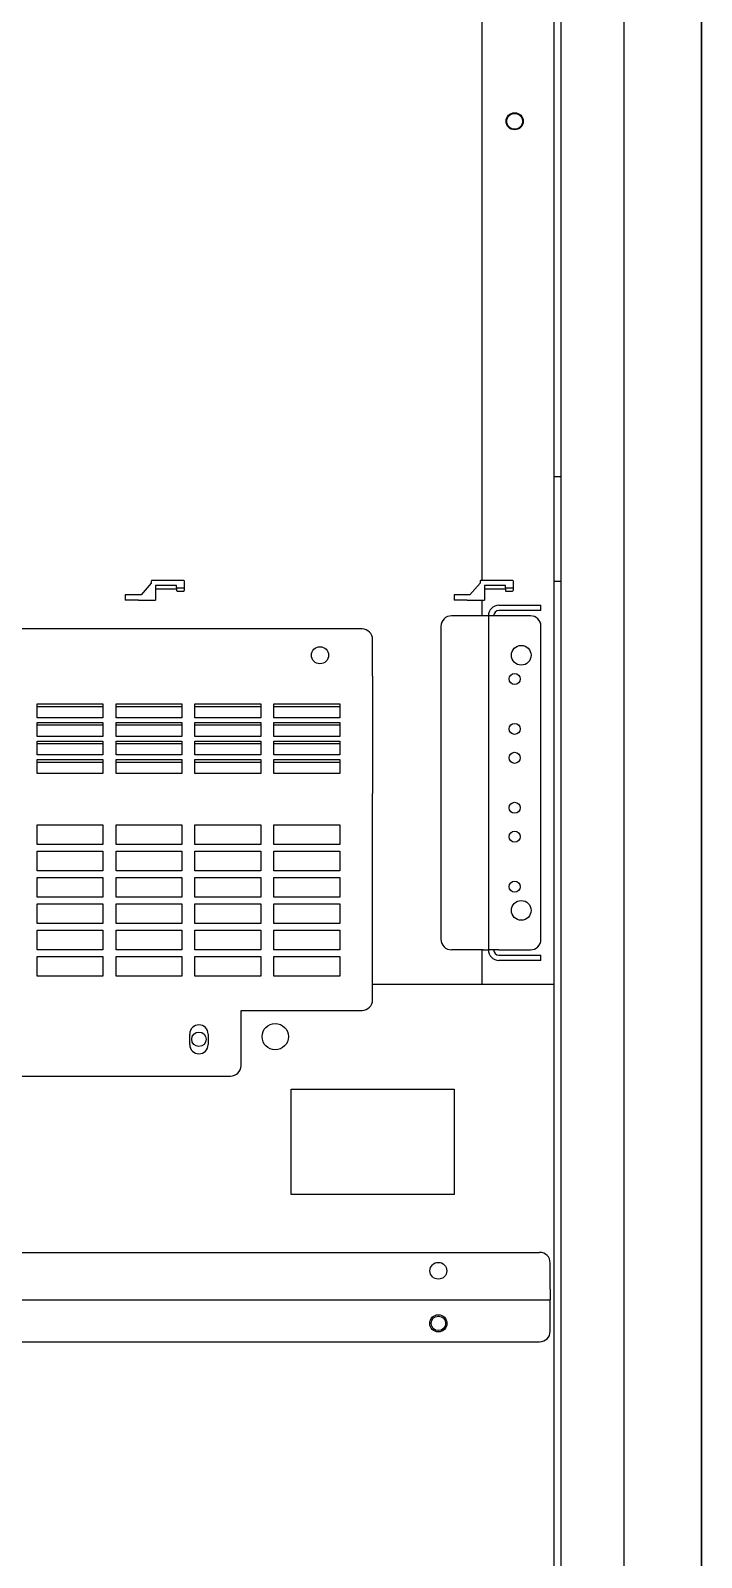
# Model space of a CAD drawing. Header units: inches. Extents: x 0 to 420, y 0 to 297.
# Drawn here: x 182.74 to 203.14, y 150.77 to 197.21 of the extents above; entities that cross this region are included whole.
import ezdxf

# ---------------------------------------------------------------- set-up
doc = ezdxf.new("R2010")
doc.units = ezdxf.units.IN
doc.layers.add('Default', color=7, linetype='Continuous')
doc.layers.add('DV1_Default', color=7, linetype='Continuous')

# ---------------------------------------------------------------- blocks, each defined once
blk = doc.blocks.new('SE')
at = {"layer": 'DV1_Default', "color": 7, "linetype": 'Continuous', "ltscale": 25.4}
for p, q in [((203.145, 238.772), (203.145, 63.492)), ((203.145, 63.492), (203.145, 238.772)), ((203.145, 238.772), (203.145, 63.492)), ((203.145, 63.492), (203.145, 238.772)), ((200.785, 232.692), (200.785, 69.572)), ((196.465, 213.972), (196.465, 180.484)), ((198.665, 183.972), (198.665, 213.972)), ((198.865, 213.972), (198.865, 183.972)), ((198.665, 183.652), (198.665, 183.972)), ((198.865, 183.972), (198.865, 183.652)), ((198.665, 180.452), (198.665, 183.652)), ((198.665, 183.652), (198.865, 183.652)), ((198.865, 183.652), (198.865, 180.452)), ((186.417, 180.404), (186.105, 180.052)), ((186.417, 180.466), (186.417, 180.404)), ((187.407, 180.484), (186.427, 180.484)), ((187.185, 180.336), (186.545, 180.336)), ((186.545, 180.336), (186.545, 179.892)), ((186.545, 180.236), (187.185, 180.236)), ((187.185, 180.274), (187.185, 180.336)), ((187.185, 180.274), (187.185, 180.181)), ((187.401, 180.256), (187.201, 180.256)), ((187.417, 180.466), (187.417, 180.274)), ((187.417, 180.274), (187.417, 180.181)), ((196.417, 180.404), (196.105, 180.052)), ((196.417, 180.466), (196.417, 180.404)), ((197.407, 180.484), (196.427, 180.484)), ((197.185, 180.336), (196.545, 180.336)), ((196.545, 180.336), (196.545, 179.892)), ((196.545, 180.236), (197.185, 180.236)), ((197.185, 180.274), (197.185, 180.336)), ((197.185, 180.274), (197.185, 180.181)), ((197.401, 180.256), (197.201, 180.256)), ((197.417, 180.466), (197.417, 180.274)), ((197.417, 180.274), (197.417, 180.181)), ((198.665, 180.132), (198.665, 180.452)), ((198.865, 180.452), (198.665, 180.452)), ((198.865, 180.452), (198.865, 180.132)), ((186.024, 180.052), (185.625, 180.052)), ((185.625, 180.052), (185.625, 179.892)), ((186.024, 179.892), (185.625, 179.892)), ((186.105, 180.052), (186.024, 180.052)), ((186.024, 179.892), (186.545, 179.892)), ((187.201, 180.165), (187.401, 180.165)), ((196.024, 180.052), (195.625, 180.052)), ((195.625, 180.052), (195.625, 179.892)), ((196.024, 179.892), (195.625, 179.892)), ((196.105, 180.052), (196.024, 180.052)), ((196.024, 179.892), (196.545, 179.892)), ((196.465, 179.892), (196.465, 179.412)), ((196.985, 179.732), (197.945, 179.732)), ((197.201, 180.165), (197.401, 180.165)), ((197.945, 179.732), (198.265, 179.732)), ((198.265, 179.572), (198.265, 179.732)), ((198.665, 131.732), (198.665, 180.132)), ((198.865, 180.132), (198.865, 131.732)), ((196.505, 179.412), (195.545, 179.412)), ((196.665, 179.412), (196.505, 179.412)), ((196.665, 179.412), (196.665, 169.252)), ((196.985, 179.412), (196.665, 179.412)), ((197.945, 179.572), (196.985, 179.572)), ((197.945, 179.412), (196.985, 179.412)), ((198.265, 179.572), (197.945, 179.572)), ((192.825, 179.012), (178.145, 179.012)), ((195.225, 179.092), (195.225, 169.572)), ((198.265, 169.572), (198.265, 179.092)), ((193.145, 177.572), (193.145, 178.692)), ((193.145, 177.572), (193.145, 177.458)), ((193.145, 177.458), (193.145, 174.011)), ((182.945, 176.308), (182.945, 176.731)), ((182.945, 176.731), (184.945, 176.731)), ((184.945, 176.646), (182.945, 176.646)), ((184.945, 176.731), (184.945, 176.308)), ((185.345, 176.308), (185.345, 176.731)), ((185.345, 176.731), (187.345, 176.731)), ((187.345, 176.646), (185.345, 176.646)), ((187.345, 176.731), (187.345, 176.308)), ((187.745, 176.308), (187.745, 176.731)), ((187.745, 176.731), (189.745, 176.731)), ((189.745, 176.646), (187.745, 176.646)), ((189.745, 176.731), (189.745, 176.308)), ((190.145, 176.308), (190.145, 176.731)), ((190.145, 176.731), (192.145, 176.731)), ((192.145, 176.646), (190.145, 176.646)), ((192.145, 176.731), (192.145, 176.308)), ((184.945, 176.308), (182.945, 176.308)), ((182.945, 175.744), (182.945, 176.167)), ((182.945, 176.167), (184.945, 176.167)), ((184.945, 176.082), (182.945, 176.082)), ((184.945, 176.167), (184.945, 175.744)), ((187.345, 176.308), (185.345, 176.308)), ((185.345, 175.744), (185.345, 176.167)), ((185.345, 176.167), (187.345, 176.167)), ((187.345, 176.082), (185.345, 176.082)), ((187.345, 176.167), (187.345, 175.744)), ((189.745, 176.308), (187.745, 176.308)), ((187.745, 175.744), (187.745, 176.167)), ((187.745, 176.167), (189.745, 176.167)), ((189.745, 176.082), (187.745, 176.082)), ((189.745, 176.167), (189.745, 175.744)), ((192.145, 176.308), (190.145, 176.308)), ((190.145, 175.744), (190.145, 176.167)), ((190.145, 176.167), (192.145, 176.167)), ((192.145, 176.082), (190.145, 176.082)), ((192.145, 176.167), (192.145, 175.744)), ((184.945, 175.744), (182.945, 175.744)), ((182.945, 175.18), (182.945, 175.603)), ((182.945, 175.603), (184.945, 175.603)), ((184.945, 175.603), (184.945, 175.18)), ((187.345, 175.744), (185.345, 175.744)), ((185.345, 175.18), (185.345, 175.603)), ((185.345, 175.603), (187.345, 175.603)), ((187.345, 175.603), (187.345, 175.18)), ((189.745, 175.744), (187.745, 175.744)), ((187.745, 175.18), (187.745, 175.603)), ((187.745, 175.603), (189.745, 175.603)), ((189.745, 175.603), (189.745, 175.18)), ((192.145, 175.744), (190.145, 175.744)), ((190.145, 175.18), (190.145, 175.603)), ((190.145, 175.603), (192.145, 175.603)), ((192.145, 175.603), (192.145, 175.18)), ((184.945, 175.518), (182.945, 175.518)), ((184.945, 175.18), (182.945, 175.18)), ((187.345, 175.518), (185.345, 175.518)), ((187.345, 175.18), (185.345, 175.18)), ((189.745, 175.518), (187.745, 175.518)), ((189.745, 175.18), (187.745, 175.18)), ((192.145, 175.518), (190.145, 175.518)), ((192.145, 175.18), (190.145, 175.18)), ((182.945, 174.616), (182.945, 175.039)), ((182.945, 175.039), (184.945, 175.039)), ((184.945, 174.954), (182.945, 174.954)), ((184.945, 174.616), (182.945, 174.616)), ((184.945, 175.039), (184.945, 174.616)), ((185.345, 174.616), (185.345, 175.039)), ((185.345, 175.039), (187.345, 175.039)), ((187.345, 174.954), (185.345, 174.954)), ((187.345, 174.616), (185.345, 174.616)), ((187.345, 175.039), (187.345, 174.616)), ((187.745, 174.616), (187.745, 175.039)), ((187.745, 175.039), (189.745, 175.039)), ((189.745, 174.954), (187.745, 174.954)), ((189.745, 174.616), (187.745, 174.616)), ((189.745, 175.039), (189.745, 174.616)), ((190.145, 174.616), (190.145, 175.039)), ((190.145, 175.039), (192.145, 175.039)), ((192.145, 174.954), (190.145, 174.954)), ((192.145, 174.616), (190.145, 174.616)), ((192.145, 175.039), (192.145, 174.616)), ((193.145, 173.812), (193.145, 174.011)), ((193.145, 167.732), (193.145, 173.812)), ((182.945, 172.452), (182.945, 173.052)), ((182.945, 173.052), (184.945, 173.052)), ((184.945, 173.052), (184.945, 172.452)), ((185.345, 172.452), (185.345, 173.052)), ((185.345, 173.052), (187.345, 173.052)), ((187.345, 173.052), (187.345, 172.452)), ((187.745, 172.452), (187.745, 173.052)), ((187.745, 173.052), (189.745, 173.052)), ((189.745, 173.052), (189.745, 172.452)), ((190.145, 172.452), (190.145, 173.052)), ((190.145, 173.052), (192.145, 173.052)), ((192.145, 173.052), (192.145, 172.452)), ((184.945, 172.452), (182.945, 172.452)), ((187.345, 172.452), (185.345, 172.452)), ((189.745, 172.452), (187.745, 172.452)), ((192.145, 172.452), (190.145, 172.452)), ((182.945, 171.652), (182.945, 172.252)), ((182.945, 172.252), (184.945, 172.252)), ((184.945, 172.252), (184.945, 171.652)), ((185.345, 171.652), (185.345, 172.252)), ((185.345, 172.252), (187.345, 172.252)), ((187.345, 172.252), (187.345, 171.652)), ((187.745, 171.652), (187.745, 172.252)), ((187.745, 172.252), (189.745, 172.252)), ((189.745, 172.252), (189.745, 171.652)), ((190.145, 171.652), (190.145, 172.252)), ((190.145, 172.252), (192.145, 172.252)), ((192.145, 172.252), (192.145, 171.652)), ((184.945, 171.652), (182.945, 171.652)), ((182.945, 170.852), (182.945, 171.452)), ((182.945, 171.452), (184.945, 171.452)), ((184.945, 171.452), (184.945, 170.852)), ((187.345, 171.652), (185.345, 171.652)), ((185.345, 170.852), (185.345, 171.452)), ((185.345, 171.452), (187.345, 171.452)), ((187.345, 171.452), (187.345, 170.852)), ((189.745, 171.652), (187.745, 171.652)), ((187.745, 170.852), (187.745, 171.452)), ((187.745, 171.452), (189.745, 171.452)), ((189.745, 171.452), (189.745, 170.852)), ((192.145, 171.652), (190.145, 171.652)), ((190.145, 170.852), (190.145, 171.452)), ((190.145, 171.452), (192.145, 171.452)), ((192.145, 171.452), (192.145, 170.852)), ((184.945, 170.852), (182.945, 170.852)), ((182.945, 170.052), (182.945, 170.652)), ((182.945, 170.652), (184.945, 170.652)), ((184.945, 170.652), (184.945, 170.052)), ((187.345, 170.852), (185.345, 170.852)), ((185.345, 170.052), (185.345, 170.652)), ((185.345, 170.652), (187.345, 170.652)), ((187.345, 170.652), (187.345, 170.052)), ((189.745, 170.852), (187.745, 170.852)), ((187.745, 170.052), (187.745, 170.652)), ((187.745, 170.652), (189.745, 170.652)), ((189.745, 170.652), (189.745, 170.052)), ((192.145, 170.852), (190.145, 170.852)), ((190.145, 170.052), (190.145, 170.652)), ((190.145, 170.652), (192.145, 170.652)), ((192.145, 170.652), (192.145, 170.052)), ((184.945, 170.052), (182.945, 170.052)), ((187.345, 170.052), (185.345, 170.052)), ((189.745, 170.052), (187.745, 170.052)), ((192.145, 170.052), (190.145, 170.052)), ((182.945, 169.252), (182.945, 169.852)), ((182.945, 169.852), (184.945, 169.852)), ((184.945, 169.852), (184.945, 169.252)), ((185.345, 169.252), (185.345, 169.852)), ((185.345, 169.852), (187.345, 169.852)), ((187.345, 169.852), (187.345, 169.252)), ((187.745, 169.252), (187.745, 169.852)), ((187.745, 169.852), (189.745, 169.852)), ((189.745, 169.852), (189.745, 169.252)), ((190.145, 169.252), (190.145, 169.852)), ((190.145, 169.852), (192.145, 169.852)), ((192.145, 169.852), (192.145, 169.252)), ((184.945, 169.252), (182.945, 169.252)), ((182.945, 168.452), (182.945, 169.052)), ((182.945, 169.052), (184.945, 169.052)), ((184.945, 169.052), (184.945, 168.452)), ((187.345, 169.252), (185.345, 169.252)), ((185.345, 168.452), (185.345, 169.052)), ((185.345, 169.052), (187.345, 169.052)), ((187.345, 169.052), (187.345, 168.452)), ((189.745, 169.252), (187.745, 169.252)), ((187.745, 168.452), (187.745, 169.052)), ((187.745, 169.052), (189.745, 169.052)), ((189.745, 169.052), (189.745, 168.452)), ((192.145, 169.252), (190.145, 169.252)), ((190.145, 168.452), (190.145, 169.052)), ((190.145, 169.052), (192.145, 169.052)), ((192.145, 169.052), (192.145, 168.452)), ((196.505, 169.252), (195.545, 169.252)), ((196.465, 169.252), (196.465, 168.212)), ((196.505, 169.252), (196.665, 169.252)), ((196.985, 169.252), (196.665, 169.252)), ((196.985, 169.252), (197.945, 169.252)), ((196.985, 169.092), (197.945, 169.092)), ((197.945, 169.092), (198.265, 169.092)), ((198.265, 168.932), (198.265, 169.092)), ((197.945, 168.932), (196.985, 168.932)), ((198.265, 168.932), (197.945, 168.932)), ((184.945, 168.452), (182.945, 168.452)), ((187.345, 168.452), (185.345, 168.452)), ((189.745, 168.452), (187.745, 168.452)), ((192.145, 168.452), (190.145, 168.452)), ((193.145, 168.212), (198.025, 168.212)), ((198.025, 168.212), (198.665, 168.212)), ((189.145, 165.732), (189.145, 167.412)), ((189.145, 167.412), (192.825, 167.412)), ((187.585, 166.372), (187.585, 166.692)), ((188.145, 166.692), (188.145, 166.372)), ((169.465, 165.412), (188.825, 165.412)), ((190.665, 161.812), (190.665, 165.012)), ((190.665, 165.012), (195.625, 165.012)), ((195.625, 165.012), (195.625, 161.812)), ((195.625, 161.812), (190.665, 161.812)), ((178.465, 160.052), (198.225, 160.052)), ((198.545, 158.932), (198.545, 159.732)), ((198.545, 158.932), (198.545, 158.612)), ((178.145, 158.612), (198.545, 158.612)), ((198.545, 158.452), (198.545, 158.612)), ((198.545, 157.652), (198.545, 158.452)), ((178.145, 157.332), (198.225, 157.332))]:
    blk.add_line(p, q, dxfattribs=at)
for centre, radius in [((197.465, 194.452), 0.26), ((197.465, 194.452), 0.24), ((191.545, 178.212), 0.26), ((197.665, 178.212), 0.3), ((197.465, 177.492), 0.168), ((197.465, 175.972), 0.168), ((197.465, 175.092), 0.168), ((197.465, 173.572), 0.168), ((197.465, 172.692), 0.168), ((197.465, 171.172), 0.168), ((197.665, 170.452), 0.3), ((187.865, 166.532), 0.22), ((190.185, 166.612), 0.4), ((195.145, 159.492), 0.256), ((195.145, 157.892), 0.26), ((195.145, 157.892), 0.22)]:
    blk.add_circle(centre, radius, dxfattribs=at)
for centre, radius, start, end in [((187.201, 180.181), 0.016, 180, 270), ((187.401, 180.181), 0.016, 270, 360), ((196.985, 179.412), 0.32, 90, 180), ((197.201, 180.181), 0.016, 180, 270), ((197.401, 180.181), 0.016, 270, 360), ((195.545, 179.092), 0.32, 90, 180), ((196.985, 179.412), 0.16, 90, 180), ((197.945, 179.092), 0.32, 0, 90), ((192.825, 178.692), 0.32, 0, 90), ((195.545, 169.572), 0.32, 180, 270), ((197.945, 169.572), 0.32, 270, 360), ((196.985, 169.252), 0.32, 180, 270), ((196.985, 169.252), 0.16, 180, 270), ((192.825, 167.732), 0.32, 270, 360), ((187.865, 166.692), 0.28, 0, 180), ((187.865, 166.372), 0.28, 180, 360), ((188.825, 165.732), 0.32, 270, 360), ((198.225, 159.732), 0.32, 0, 90), ((198.225, 157.652), 0.32, 270, 360)]:
    blk.add_arc(centre, radius, start, end, dxfattribs=at)
for points in [[(186.427, 180.484), (186.424, 180.482), (186.421, 180.48), (186.418, 180.473), (186.417, 180.47), (186.417, 180.466)], [(187.201, 180.256), (187.196, 180.256), (187.192, 180.259), (187.186, 180.265), (187.185, 180.27), (187.185, 180.274)], [(187.417, 180.274), (187.417, 180.27), (187.415, 180.265), (187.41, 180.259), (187.405, 180.256), (187.401, 180.256)], [(187.407, 180.484), (187.41, 180.482), (187.413, 180.48), (187.416, 180.473), (187.417, 180.47), (187.417, 180.466)], [(196.427, 180.484), (196.424, 180.482), (196.421, 180.48), (196.418, 180.473), (196.417, 180.47), (196.417, 180.466)], [(197.201, 180.256), (197.196, 180.256), (197.192, 180.259), (197.186, 180.265), (197.185, 180.27), (197.185, 180.274)], [(197.417, 180.274), (197.417, 180.27), (197.415, 180.265), (197.41, 180.259), (197.405, 180.256), (197.401, 180.256)], [(197.407, 180.484), (197.41, 180.482), (197.413, 180.48), (197.416, 180.473), (197.417, 180.47), (197.417, 180.466)]]:
    blk.add_open_spline(points, degree=3, knots=[0, 0, 0, 0, 0.5, 0.5, 1, 1, 1, 1], dxfattribs=at)

msp = doc.modelspace()

# ---------------------------------------------------------------- block references
at = {"layer": 'Default'}
msp.add_blockref('SE', (0, 0), dxfattribs=at)

doc.saveas('drawing.dxf')
